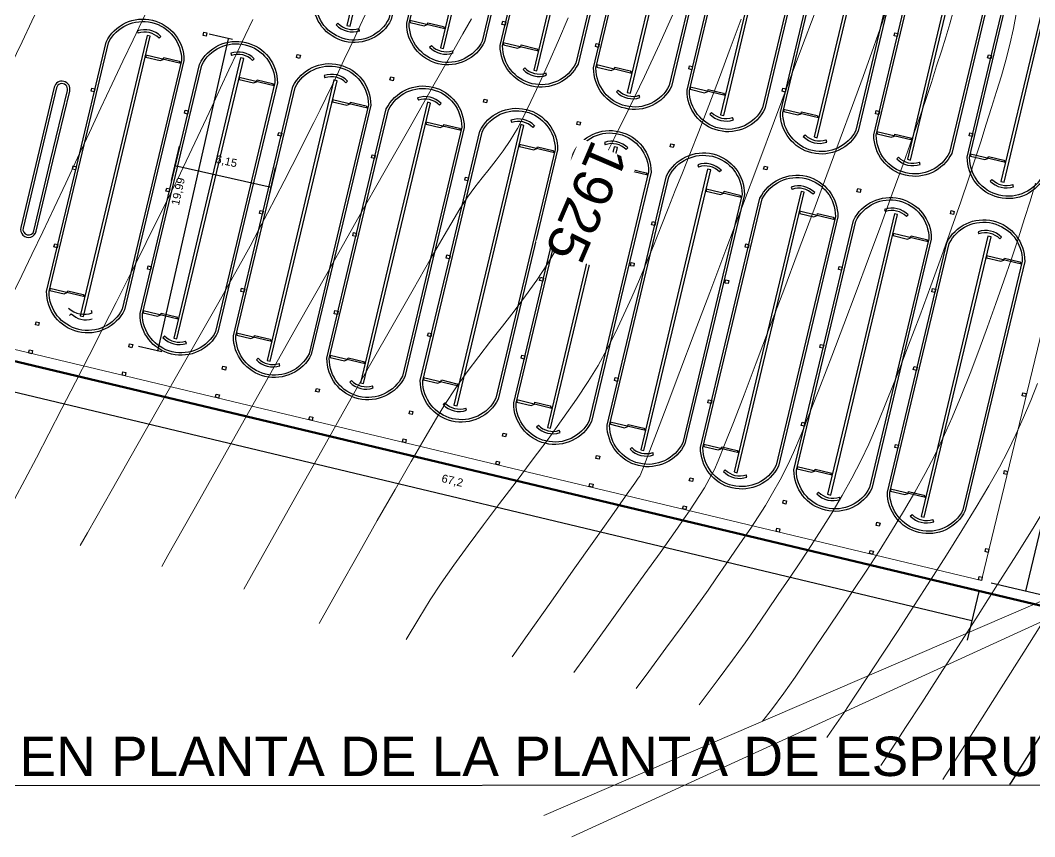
# Model space of a CAD drawing. Header units: metres. Extents: x 2572 to 5235, y 1556 to 2684.
# Drawn here: x 2888.5 to 2951.9, y 2254.4 to 2305.4 of the extents above; entities that cross this region are included whole.
import ezdxf

# ---------------------------------------------------------------- set-up
doc = ezdxf.new("R2010")
doc.units = ezdxf.units.M
doc.linetypes.add('ACAD_ISO02W100', pattern=[15, 12, -3])
doc.linetypes.add('HIDDEN2', pattern=[4.7625, 3.175, -1.5875])
doc.layers.add('C-TOPO-MAJR', color=9, linetype='Continuous')
doc.layers.add('SOMBREADO', color=7, linetype='Continuous')
for name, color, linetype, lineweight in [('Calles_Proy(0.015)', 151, 'ACAD_ISO02W100', 15), ('EICers.Inodoros', 190, 'Continuous', 0), ('ROTULO', 7, 'Continuous', 18), ('Structural - Grid_Pen_No__15', 214, 'Continuous', 25), ('TEXTO', 7, 'Continuous', 5), ('vanos', 145, 'Continuous', 9), ('VIGAS DE LOSA1', 190, 'Continuous', 9)]:
    doc.layers.add(name, color=color, linetype=linetype, lineweight=lineweight)
doc.styles.add('arial', font='arial.ttf')
doc.styles.get("Standard").update_dxf_attribs({"font": 'arial.ttf'})
doc.dimstyles.new('ISO-25', dxfattribs={"dimtxt": 0.5, "dimasz": 2.4995, "dimexe": 1.25, "dimexo": 0.625, "dimtad": 1, "dimtxsty": 'Standard', "dimblk": 'NONE', "dimblk2": 'NONE', "dimcen": 2.5, "dimadec": 0, "dimazin": 0, "dimtfac": 1, "dimtmove": 0, "dimatfit": 3, "dimfxl": 1, "dimarcsym": 0})

# ---------------------------------------------------------------- blocks, each defined once
blk = doc.blocks.new('*D186')
at = {"color": 0, "lineweight": -2, "transparency": 16777216}
for p, q in [((2887.757, 2309.41), (2882.234, 2286.26)), ((2888.122, 2309.323), (2886.541, 2309.701)), ((2882.599, 2286.173), (2881.019, 2286.55))]:
    blk.add_line(p, q, dxfattribs=at)
at = {"layer": 'Defpoints', "color": 0, "transparency": 16777216}
for p in [(2888.73, 2309.178), (2882.234, 2286.26), (2883.207, 2286.028)]:
    blk.add_point(p, dxfattribs=at)
at = {"color": 0, "transparency": 16777216, "insert": (2884.096, 2298.05), "char_height": 0.5, "attachment_point": 5, "rotation": 76.58187}
blk.add_mtext('23,8', dxfattribs=at)
blk = doc.blocks.new('_None')
blk = doc.blocks.new('*D187')
at = {"color": 0, "lineweight": -2, "transparency": 16777216}
for p, q in [((2883.062, 2285.42), (2882.319, 2282.306)), ((2882.609, 2283.522), (2947.975, 2267.928)), ((2948.427, 2269.826), (2947.685, 2266.712))]:
    blk.add_line(p, q, dxfattribs=at)
at = {"layer": 'Defpoints', "color": 0, "transparency": 16777216}
for p in [(2883.207, 2286.028), (2948.573, 2270.434), (2947.975, 2267.928)]:
    blk.add_point(p, dxfattribs=at)
at = {"color": 0, "transparency": 16777216, "insert": (2915.507, 2276.625), "char_height": 0.5, "attachment_point": 5, "rotation": 346.58171}
blk.add_mtext('67,2', dxfattribs=at)
blk = doc.blocks.new('*D188')
at = {"color": 0, "lineweight": -2, "transparency": 16777216}
for p, q in [((2964.728, 2335.46), (2968.104, 2334.654)), ((2951.34, 2269.773), (2966.888, 2334.944)), ((2949.18, 2270.289), (2952.556, 2269.483))]:
    blk.add_line(p, q, dxfattribs=at)
at = {"layer": 'Defpoints', "color": 0, "transparency": 16777216}
for p in [(2964.12, 2335.605), (2966.888, 2334.944), (2948.573, 2270.434)]:
    blk.add_point(p, dxfattribs=at)
at = {"color": 0, "transparency": 16777216, "insert": (2958.258, 2302.563), "char_height": 0.5, "attachment_point": 5, "rotation": 76.58171}
blk.add_mtext('67', dxfattribs=at)
blk = doc.blocks.new('*D193')
at = {"color": 0, "lineweight": -2, "transparency": 16777216}
for p, q in [((2901.775, 2304.198), (2900.314, 2304.529)), ((2897.118, 2284.755), (2901.533, 2304.252)), ((2897.36, 2284.7), (2895.899, 2285.031))]:
    blk.add_line(p, q, dxfattribs=at)
at = {"layer": 'Defpoints', "color": 0, "transparency": 16777216}
for p in [(2901.533, 2304.252), (2902.385, 2304.06, 1), (2897.97, 2284.562)]:
    blk.add_point(p, dxfattribs=at)
at = {"color": 0, "transparency": 16777216, "insert": (2898.423, 2294.708), "char_height": 0.5, "attachment_point": 5, "rotation": 77.24045}
blk.add_mtext('19,99', dxfattribs=at)
blk = doc.blocks.new('*D194')
at = {"color": 0, "lineweight": -2, "transparency": 16777216}
for p, q in [((2897.975, 2295.395), (2898.458, 2297.552)), ((2898.185, 2296.332), (2904.187, 2294.989)), ((2903.977, 2294.052), (2904.46, 2296.209))]:
    blk.add_line(p, q, dxfattribs=at)
at = {"layer": 'Defpoints', "color": 0, "transparency": 16777216}
for p in [(2904.187, 2294.989), (2897.839, 2294.785), (2903.841, 2293.442)]:
    blk.add_point(p, dxfattribs=at)
at = {"color": 0, "transparency": 16777216, "insert": (2901.388, 2296.564), "char_height": 0.5, "attachment_point": 5, "rotation": 347.39054}
blk.add_mtext('6,15', dxfattribs=at)

msp = doc.modelspace()

# ---------------------------------------------------------------- linework, layer by layer
for points in [[(2913.548, 2313.23), (2911.691, 2305.448, -0.8), (2906.828, 2306.609), (2908.684, 2314.39), (2910.541, 2322.172, -0.8), (2915.404, 2321.011), (2913.548, 2313.23)], [(2919.384, 2311.838), (2917.527, 2304.056, -0.8), (2912.664, 2305.216), (2914.52, 2312.998), (2916.377, 2320.779, -0.8), (2921.24, 2319.619), (2919.384, 2311.838)], [(2925.22, 2310.445), (2923.364, 2302.664, -0.8), (2918.5, 2303.824), (2920.357, 2311.605), (2922.213, 2319.387, -0.8), (2927.076, 2318.227), (2925.22, 2310.445)], [(2931.056, 2309.053), (2929.2, 2301.271, -0.8), (2924.336, 2302.431), (2926.193, 2310.213), (2928.049, 2317.995, -0.8), (2932.913, 2316.834), (2931.056, 2309.053)], [(2936.892, 2307.66), (2935.036, 2299.879, -0.8), (2930.172, 2301.039), (2932.029, 2308.821), (2933.885, 2316.602, -0.8), (2938.749, 2315.442), (2936.892, 2307.66)], [(2942.729, 2306.268), (2940.872, 2298.486, -0.8), (2936.009, 2299.647), (2937.865, 2307.428), (2939.722, 2315.21, -0.8), (2944.585, 2314.05), (2942.729, 2306.268)], [(2948.565, 2304.876), (2946.708, 2297.094, -0.8), (2941.845, 2298.254), (2943.701, 2306.036), (2945.558, 2313.818, -0.8), (2950.421, 2312.657), (2948.565, 2304.876)], [(2954.401, 2303.483), (2952.545, 2295.702, -0.8), (2947.681, 2296.862), (2949.538, 2304.644), (2951.394, 2312.425, -0.8), (2956.258, 2311.265), (2954.401, 2303.483)], [(2896.886, 2295.101), (2895.029, 2287.32, -0.8), (2890.166, 2288.48), (2892.022, 2296.262), (2893.879, 2304.043, -0.8), (2898.742, 2302.883), (2896.886, 2295.101)], [(2902.722, 2293.709), (2900.866, 2285.928, -0.8), (2896.002, 2287.088), (2897.859, 2294.869), (2899.715, 2302.651, -0.8), (2904.579, 2301.491), (2902.722, 2293.709)], [(2908.558, 2292.317), (2906.702, 2284.535, -0.8), (2901.838, 2285.695), (2903.695, 2293.477), (2905.551, 2301.259, -0.8), (2910.415, 2300.098), (2908.558, 2292.317)], [(2889.591, 2296.842), (2888.546, 2292.465, 1), (2889.519, 2292.233), (2890.563, 2296.61), (2891.608, 2300.987, 1), (2890.635, 2301.219), (2889.591, 2296.842)], [(2914.395, 2290.924), (2912.538, 2283.143, -0.8), (2907.675, 2284.303), (2909.531, 2292.085), (2911.388, 2299.866, -0.8), (2916.251, 2298.706), (2914.395, 2290.924)], [(2920.231, 2289.532), (2918.374, 2281.75, -0.8), (2913.511, 2282.911), (2915.367, 2290.692), (2917.224, 2298.474, -0.8), (2922.087, 2297.314), (2920.231, 2289.532)], [(2926.067, 2288.14), (2924.211, 2280.358, -0.8), (2919.347, 2281.518), (2921.203, 2289.3), (2923.06, 2297.082, -0.8), (2927.923, 2295.921), (2926.067, 2288.14)], [(2931.903, 2286.747), (2930.047, 2278.966, -0.8), (2925.183, 2280.126), (2927.04, 2287.908), (2928.896, 2295.689, -0.8), (2933.76, 2294.529), (2931.903, 2286.747)], [(2937.739, 2285.355), (2935.883, 2277.573, -0.8), (2931.019, 2278.734), (2932.876, 2286.515), (2934.732, 2294.297, -0.8), (2939.596, 2293.137), (2937.739, 2285.355)], [(2943.576, 2283.963), (2941.719, 2276.181, -0.8), (2936.856, 2277.341), (2938.712, 2285.123), (2940.569, 2292.905, -0.8), (2945.432, 2291.744), (2943.576, 2283.963)], [(2949.412, 2282.57), (2947.555, 2274.789, -0.8), (2942.692, 2275.949), (2944.548, 2283.731), (2946.405, 2291.512, -0.8), (2951.268, 2290.352), (2949.412, 2282.57)]]:
    msp.add_lwpolyline(points, format="xyb")
for points in [[(2913.402, 2313.265), (2911.549, 2305.5, -0.794435), (2906.977, 2306.59), (2908.83, 2314.355), (2910.683, 2322.12, -0.794435), (2915.254, 2321.03)], [(2919.238, 2311.872), (2917.385, 2304.107, -0.794435), (2912.814, 2305.198), (2914.666, 2312.963), (2916.519, 2320.728, -0.794435), (2921.09, 2319.637)], [(2925.074, 2310.48), (2923.222, 2302.715, -0.794435), (2918.65, 2303.805), (2920.502, 2311.571), (2922.355, 2319.336, -0.794435), (2926.927, 2318.245)], [(2930.91, 2309.088), (2929.058, 2301.322, -0.794435), (2924.486, 2302.413), (2926.339, 2310.178), (2928.191, 2317.943, -0.794435), (2932.763, 2316.853)], [(2936.747, 2307.695), (2934.894, 2299.93, -0.794435), (2930.322, 2301.021), (2932.175, 2308.786), (2934.027, 2316.551, -0.794435), (2938.599, 2315.46)], [(2942.583, 2306.303), (2940.73, 2298.538, -0.794435), (2936.159, 2299.628), (2938.011, 2307.394), (2939.864, 2315.159, -0.794435), (2944.435, 2314.068)], [(2948.419, 2304.911), (2946.566, 2297.145, -0.794435), (2941.995, 2298.236), (2943.847, 2306.001), (2945.7, 2313.766, -0.794435), (2950.271, 2312.676)], [(2954.255, 2303.518), (2952.403, 2295.753, -0.794435), (2947.831, 2296.844), (2949.683, 2304.609), (2951.536, 2312.374, -0.794435), (2956.108, 2311.283)], [(2896.74, 2295.136), (2894.887, 2287.371, -0.794435), (2890.316, 2288.462), (2892.168, 2296.227), (2894.021, 2303.992, -0.794435), (2898.593, 2302.901)], [(2902.576, 2293.744), (2900.724, 2285.979, -0.794435), (2896.152, 2287.069), (2898.005, 2294.835), (2899.857, 2302.6, -0.794435), (2904.429, 2301.509)], [(2908.412, 2292.352), (2906.56, 2284.586, -0.794435), (2901.988, 2285.677), (2903.841, 2293.442), (2905.693, 2301.207, -0.794435), (2910.265, 2300.117)], [(2889.737, 2296.807), (2888.692, 2292.43, 1), (2889.373, 2292.267), (2890.417, 2296.645), (2891.462, 2301.022, 1), (2890.781, 2301.184)], [(2914.249, 2290.959), (2912.396, 2283.194, -0.794435), (2907.824, 2284.285), (2909.677, 2292.05), (2911.529, 2299.815, -0.794435), (2916.101, 2298.724)], [(2920.085, 2289.567), (2918.232, 2281.802, -0.794435), (2913.661, 2282.892), (2915.513, 2290.658), (2917.366, 2298.423, -0.794435), (2921.937, 2297.332)], [(2925.921, 2288.175), (2924.069, 2280.409, -0.794435), (2919.497, 2281.5), (2921.349, 2289.265), (2923.202, 2297.03, -0.794435), (2927.774, 2295.94)], [(2931.757, 2286.782), (2929.905, 2279.017, -0.794435), (2925.333, 2280.108), (2927.186, 2287.873), (2929.038, 2295.638, -0.794435), (2933.61, 2294.547)], [(2937.593, 2285.39), (2935.741, 2277.625, -0.794435), (2931.169, 2278.715), (2933.022, 2286.48), (2934.874, 2294.246, -0.794435), (2939.446, 2293.155)], [(2943.43, 2283.997), (2941.577, 2276.232, -0.794435), (2937.005, 2277.323), (2938.858, 2285.088), (2940.711, 2292.853, -0.794435), (2945.282, 2291.763)], [(2949.266, 2282.605), (2947.413, 2274.84, -0.794435), (2942.842, 2275.931), (2944.694, 2283.696), (2946.547, 2291.461, -0.794435), (2951.118, 2290.37)]]:
    msp.add_lwpolyline(points, format="xyb", close=True)
for points in [[(2911.019, 2313.833), (2908.93, 2305.079), (2909.125, 2305.032), (2913.302, 2322.541), (2913.107, 2322.588), (2911.019, 2313.833)], [(2916.855, 2312.441), (2914.766, 2303.687), (2914.961, 2303.64), (2919.138, 2321.149), (2918.943, 2321.195), (2916.855, 2312.441)], [(2922.691, 2311.049), (2920.602, 2302.294), (2920.797, 2302.248), (2924.974, 2319.756), (2924.78, 2319.803), (2922.691, 2311.049)], [(2928.527, 2309.656), (2926.439, 2300.902), (2926.633, 2300.855), (2930.81, 2318.364), (2930.616, 2318.41), (2928.527, 2309.656)], [(2934.363, 2308.264), (2932.275, 2299.509), (2932.469, 2299.463), (2936.646, 2316.972), (2936.452, 2317.018), (2934.363, 2308.264)], [(2940.2, 2306.871), (2938.111, 2298.117), (2938.306, 2298.071), (2942.483, 2315.579), (2942.288, 2315.626), (2940.2, 2306.871)], [(2946.036, 2305.479), (2943.947, 2296.725), (2944.142, 2296.678), (2948.319, 2314.187), (2948.124, 2314.233), (2946.036, 2305.479)], [(2951.872, 2304.087), (2949.784, 2295.332), (2949.978, 2295.286), (2954.155, 2312.795), (2953.961, 2312.841), (2951.872, 2304.087)], [(2908.258, 2305.11), (2908.365, 2305.214)], [(2915.049, 2304.873), (2912.861, 2305.395), (2912.867, 2305.27), (2913.754, 2305.058), (2913.955, 2305.134), (2913.983, 2305.252), (2914.95, 2305.021), (2915.049, 2304.873)], [(2918.851, 2305.296), (2918.805, 2305.101), (2918.61, 2305.148), (2918.657, 2305.342), (2918.851, 2305.296)], [(2894.357, 2295.705), (2892.268, 2286.951), (2892.463, 2286.904), (2896.64, 2304.413), (2896.445, 2304.459), (2894.357, 2295.705)], [(2895.831, 2304.735), (2895.88, 2304.593)], [(2897.299, 2304.392), (2897.193, 2304.287)], [(2900.182, 2304.609), (2900.136, 2304.415), (2899.941, 2304.461), (2899.988, 2304.656), (2900.182, 2304.609)], [(2909.722, 2304.753), (2909.674, 2304.895)], [(2943.353, 2304.577), (2943.307, 2304.382), (2943.112, 2304.429), (2943.159, 2304.623), (2943.353, 2304.577)], [(2914.094, 2303.718), (2914.202, 2303.822)], [(2920.886, 2303.481), (2918.697, 2304.003), (2918.703, 2303.877), (2919.59, 2303.666), (2919.791, 2303.742), (2919.819, 2303.86), (2920.786, 2303.629), (2920.886, 2303.481)], [(2924.687, 2303.903), (2924.641, 2303.709), (2924.446, 2303.755), (2924.493, 2303.95), (2924.687, 2303.903)], [(2898.545, 2302.7), (2896.356, 2303.222), (2896.362, 2303.097), (2897.249, 2302.885), (2897.45, 2302.961), (2897.478, 2303.079), (2898.445, 2302.848), (2898.545, 2302.7)], [(2900.193, 2294.312), (2898.105, 2285.558), (2898.299, 2285.512), (2902.476, 2303.02), (2902.282, 2303.067), (2900.193, 2294.312)], [(2901.668, 2303.343), (2901.717, 2303.201)], [(2906.018, 2303.217), (2905.972, 2303.022), (2905.778, 2303.069), (2905.824, 2303.263), (2906.018, 2303.217)], [(2915.558, 2303.361), (2915.511, 2303.503)], [(2949.193, 2303.197), (2949.146, 2303.003), (2948.952, 2303.049), (2948.998, 2303.244), (2949.193, 2303.197)], [(2903.136, 2303), (2903.029, 2302.895)], [(2919.93, 2302.325), (2920.038, 2302.43)], [(2926.722, 2302.089), (2924.533, 2302.611), (2924.539, 2302.485), (2925.427, 2302.273), (2925.628, 2302.35), (2925.656, 2302.467), (2926.623, 2302.236), (2926.722, 2302.089)], [(2930.524, 2302.511), (2930.477, 2302.316), (2930.283, 2302.363), (2930.329, 2302.557), (2930.524, 2302.511)], [(2904.381, 2301.308), (2902.192, 2301.83), (2902.198, 2301.704), (2903.086, 2301.493), (2903.286, 2301.569), (2903.315, 2301.687), (2904.282, 2301.456), (2904.381, 2301.308)], [(2907.504, 2301.95), (2907.553, 2301.809)], [(2911.855, 2301.825), (2911.808, 2301.63), (2911.614, 2301.676), (2911.66, 2301.871), (2911.855, 2301.825)], [(2921.395, 2301.968), (2921.347, 2302.111)], [(2893.183, 2301.125), (2893.136, 2300.931), (2892.942, 2300.977), (2892.988, 2301.172), (2893.183, 2301.125)], [(2906.029, 2292.92), (2903.941, 2284.166), (2904.135, 2284.119), (2908.312, 2301.628), (2908.118, 2301.674), (2906.029, 2292.92)], [(2908.972, 2301.608), (2908.865, 2301.502)], [(2932.558, 2300.696), (2930.369, 2301.218), (2930.375, 2301.093), (2931.263, 2300.881), (2931.464, 2300.957), (2931.492, 2301.075), (2932.459, 2300.844), (2932.558, 2300.696)], [(2936.36, 2301.119), (2936.313, 2300.924), (2936.119, 2300.971), (2936.165, 2301.165), (2936.36, 2301.119)], [(2913.34, 2300.558), (2913.389, 2300.416)], [(2925.766, 2300.933), (2925.874, 2301.037)], [(2927.231, 2300.576), (2927.183, 2300.718)], [(2910.217, 2299.916), (2908.028, 2300.438), (2908.034, 2300.312), (2908.922, 2300.1), (2909.123, 2300.177), (2909.151, 2300.294), (2910.118, 2300.063), (2910.217, 2299.916)], [(2911.866, 2291.528), (2909.777, 2282.773), (2909.972, 2282.727), (2914.149, 2300.236), (2913.954, 2300.282), (2911.866, 2291.528)], [(2914.808, 2300.215), (2914.701, 2300.11)], [(2917.691, 2300.432), (2917.644, 2300.238), (2917.45, 2300.284), (2917.496, 2300.479), (2917.691, 2300.432)], [(2899.022, 2299.746), (2898.976, 2299.551), (2898.781, 2299.598), (2898.828, 2299.792), (2899.022, 2299.746)], [(2931.602, 2299.541), (2931.71, 2299.645)], [(2933.067, 2299.184), (2933.019, 2299.326)], [(2938.394, 2299.304), (2936.206, 2299.826), (2936.212, 2299.7), (2937.099, 2299.489), (2937.3, 2299.565), (2937.328, 2299.683), (2938.295, 2299.452), (2938.394, 2299.304)], [(2942.193, 2299.713), (2942.147, 2299.519), (2941.952, 2299.565), (2941.998, 2299.76), (2942.193, 2299.713)], [(2916.053, 2298.523), (2913.865, 2299.045), (2913.871, 2298.92), (2914.758, 2298.708), (2914.959, 2298.784), (2914.987, 2298.902), (2915.954, 2298.671), (2916.053, 2298.523)], [(2917.702, 2290.135), (2915.613, 2281.381), (2915.808, 2281.335), (2919.985, 2298.843), (2919.79, 2298.89), (2917.702, 2290.135)], [(2919.176, 2299.166), (2919.225, 2299.024)], [(2920.644, 2298.823), (2920.537, 2298.717)], [(2923.527, 2299.04), (2923.481, 2298.845), (2923.286, 2298.892), (2923.333, 2299.086), (2923.527, 2299.04)], [(2904.858, 2298.353), (2904.812, 2298.159), (2904.617, 2298.205), (2904.664, 2298.4), (2904.858, 2298.353)], [(2937.439, 2298.148), (2937.546, 2298.253)], [(2944.23, 2297.911), (2942.042, 2298.434), (2942.048, 2298.308), (2942.935, 2298.096), (2943.136, 2298.173), (2943.164, 2298.29), (2944.131, 2298.059), (2944.23, 2297.911)], [(2948.032, 2298.334), (2947.986, 2298.139), (2947.791, 2298.186), (2947.838, 2298.38), (2948.032, 2298.334)], [(2921.889, 2297.131), (2919.701, 2297.653), (2919.707, 2297.527), (2920.594, 2297.316), (2920.795, 2297.392), (2920.823, 2297.509), (2921.79, 2297.279), (2921.889, 2297.131)], [(2923.538, 2288.743), (2921.449, 2279.989), (2921.644, 2279.942), (2925.821, 2297.451), (2925.626, 2297.497), (2923.538, 2288.743)], [(2925.012, 2297.773), (2925.061, 2297.631)], [(2926.48, 2297.431), (2926.374, 2297.325)], [(2929.363, 2297.647), (2929.317, 2297.453), (2929.122, 2297.499), (2929.169, 2297.694), (2929.363, 2297.647)], [(2938.903, 2297.791), (2938.856, 2297.934)], [(2910.695, 2296.961), (2910.648, 2296.766), (2910.454, 2296.813), (2910.5, 2297.007), (2910.695, 2296.961)], [(2943.275, 2296.756), (2943.383, 2296.86)], [(2950.067, 2296.519), (2947.878, 2297.041), (2947.884, 2296.916), (2948.771, 2296.704), (2948.972, 2296.78), (2949, 2296.898), (2949.967, 2296.667), (2950.067, 2296.519)], [(2892.023, 2296.262), (2891.976, 2296.067), (2891.782, 2296.114), (2891.828, 2296.308), (2892.023, 2296.262)], [(2927.726, 2295.738), (2925.537, 2296.261), (2925.543, 2296.135), (2926.43, 2295.923), (2926.631, 2296), (2926.659, 2296.117), (2927.626, 2295.886), (2927.726, 2295.738)], [(2929.374, 2287.351), (2927.286, 2278.596), (2927.48, 2278.55), (2931.657, 2296.059), (2931.463, 2296.105), (2929.374, 2287.351)], [(2930.849, 2296.381), (2930.898, 2296.239)], [(2935.2, 2296.255), (2935.153, 2296.061), (2934.959, 2296.107), (2935.005, 2296.302), (2935.2, 2296.255)], [(2944.739, 2296.399), (2944.692, 2296.541)], [(2916.531, 2295.569), (2916.484, 2295.374), (2916.29, 2295.421), (2916.336, 2295.615), (2916.531, 2295.569)], [(2932.317, 2296.038), (2932.21, 2295.933)], [(2949.111, 2295.364), (2949.219, 2295.468)], [(2897.862, 2294.882), (2897.815, 2294.688), (2897.621, 2294.734), (2897.667, 2294.929), (2897.862, 2294.882)], [(2933.562, 2294.346), (2931.373, 2294.868), (2931.379, 2294.743), (2932.267, 2294.531), (2932.468, 2294.607), (2932.496, 2294.725), (2933.463, 2294.494), (2933.562, 2294.346)], [(2936.685, 2294.989), (2936.734, 2294.847)], [(2941.033, 2294.85), (2940.986, 2294.655), (2940.792, 2294.702), (2940.838, 2294.896), (2941.033, 2294.85)], [(2950.576, 2295.007), (2950.528, 2295.149)], [(2922.367, 2294.176), (2922.321, 2293.982), (2922.126, 2294.028), (2922.172, 2294.223), (2922.367, 2294.176)], [(2935.21, 2285.958), (2933.122, 2277.204), (2933.316, 2277.158), (2937.493, 2294.666), (2937.299, 2294.713), (2935.21, 2285.958)], [(2938.153, 2294.646), (2938.046, 2294.54)], [(2942.521, 2293.596), (2942.57, 2293.454)], [(2903.698, 2293.49), (2903.652, 2293.295), (2903.457, 2293.342), (2903.503, 2293.536), (2903.698, 2293.49)], [(2939.398, 2292.954), (2937.209, 2293.476), (2937.215, 2293.35), (2938.103, 2293.139), (2938.304, 2293.215), (2938.332, 2293.332), (2939.299, 2293.102), (2939.398, 2292.954)], [(2941.047, 2284.566), (2938.958, 2275.812), (2939.153, 2275.765), (2943.33, 2293.274), (2943.135, 2293.32), (2941.047, 2284.566)], [(2943.989, 2293.253), (2943.882, 2293.148)], [(2946.872, 2293.47), (2946.826, 2293.276), (2946.631, 2293.322), (2946.677, 2293.517), (2946.872, 2293.47)], [(2928.203, 2292.784), (2928.157, 2292.589), (2927.962, 2292.636), (2928.009, 2292.83), (2928.203, 2292.784)], [(2909.534, 2292.097), (2909.488, 2291.903), (2909.293, 2291.949), (2909.34, 2292.144), (2909.534, 2292.097)], [(2945.234, 2291.561), (2943.046, 2292.084), (2943.052, 2291.958), (2943.939, 2291.746), (2944.14, 2291.822), (2944.168, 2291.94), (2945.135, 2291.709), (2945.234, 2291.561)], [(2946.883, 2283.174), (2944.794, 2274.419), (2944.989, 2274.373), (2949.166, 2291.882), (2948.971, 2291.928), (2946.883, 2283.174)], [(2948.357, 2292.204), (2948.406, 2292.062)], [(2949.825, 2291.861), (2949.718, 2291.756)], [(2890.862, 2291.398), (2890.816, 2291.204), (2890.621, 2291.25), (2890.668, 2291.445), (2890.862, 2291.398)], [(2934.039, 2291.392), (2933.993, 2291.197), (2933.798, 2291.243), (2933.845, 2291.438), (2934.039, 2291.392)], [(2915.37, 2290.705), (2915.324, 2290.511), (2915.129, 2290.557), (2915.176, 2290.752), (2915.37, 2290.705)], [(2951.07, 2290.169), (2948.882, 2290.691), (2948.888, 2290.566), (2949.775, 2290.354), (2949.976, 2290.43), (2950.004, 2290.548), (2950.971, 2290.317), (2951.07, 2290.169)], [(2896.701, 2290.019), (2896.655, 2289.824), (2896.46, 2289.871), (2896.507, 2290.065), (2896.701, 2290.019)], [(2926.881, 2290.241), (2926.845, 2290.045), (2926.648, 2290.081), (2926.684, 2290.277), (2926.881, 2290.241)], [(2939.873, 2289.986), (2939.826, 2289.792), (2939.632, 2289.838), (2939.678, 2290.033), (2939.873, 2289.986)], [(2921.207, 2289.313), (2921.16, 2289.118), (2920.966, 2289.165), (2921.012, 2289.359), (2921.207, 2289.313)], [(2932.783, 2289.16), (2932.747, 2288.964), (2932.55, 2289), (2932.586, 2289.196), (2932.783, 2289.16)], [(2892.551, 2288.137), (2890.363, 2288.659), (2890.369, 2288.534), (2891.256, 2288.322), (2891.457, 2288.398), (2891.485, 2288.516), (2892.452, 2288.285), (2892.551, 2288.137)], [(2902.538, 2288.626), (2902.491, 2288.432), (2902.297, 2288.478), (2902.343, 2288.673), (2902.538, 2288.626)], [(2945.712, 2288.607), (2945.665, 2288.412), (2945.471, 2288.459), (2945.517, 2288.653), (2945.712, 2288.607)], [(2893.015, 2287.146), (2892.96, 2287.286)], [(2898.388, 2286.745), (2896.199, 2287.267), (2896.205, 2287.141), (2897.092, 2286.93), (2897.293, 2287.006), (2897.321, 2287.124), (2898.289, 2286.893), (2898.388, 2286.745)], [(2908.374, 2287.234), (2908.327, 2287.039), (2908.133, 2287.086), (2908.179, 2287.28), (2908.374, 2287.234)], [(2889.702, 2286.535), (2889.655, 2286.34), (2889.461, 2286.387), (2889.507, 2286.581), (2889.702, 2286.535)], [(2891.596, 2286.982), (2891.704, 2287.086)], [(2897.432, 2285.589), (2897.54, 2285.694)], [(2898.897, 2285.232), (2898.849, 2285.375)], [(2904.224, 2285.352), (2902.035, 2285.875), (2902.041, 2285.749), (2902.929, 2285.537), (2903.13, 2285.614), (2903.158, 2285.731), (2904.125, 2285.5), (2904.224, 2285.352)], [(2914.21, 2285.842), (2914.164, 2285.647), (2913.969, 2285.694), (2914.016, 2285.888), (2914.21, 2285.842)], [(2889.284, 2284.784), (2889.238, 2284.589), (2889.043, 2284.636), (2889.09, 2284.83), (2889.284, 2284.784)], [(2895.541, 2285.155), (2895.495, 2284.961), (2895.3, 2285.007), (2895.347, 2285.202), (2895.541, 2285.155)], [(2938.712, 2285.123), (2938.666, 2284.928), (2938.471, 2284.975), (2938.518, 2285.169), (2938.712, 2285.123)], [(2903.268, 2284.197), (2903.376, 2284.301)], [(2910.06, 2283.96), (2907.872, 2284.482), (2907.877, 2284.357), (2908.765, 2284.145), (2908.966, 2284.221), (2908.994, 2284.339), (2909.961, 2284.108), (2910.06, 2283.96)], [(2920.046, 2284.449), (2920, 2284.255), (2919.805, 2284.301), (2919.852, 2284.496), (2920.046, 2284.449)], [(2895.123, 2283.404), (2895.077, 2283.21), (2894.882, 2283.256), (2894.929, 2283.451), (2895.123, 2283.404)], [(2901.377, 2283.763), (2901.331, 2283.568), (2901.136, 2283.615), (2901.183, 2283.809), (2901.377, 2283.763)], [(2904.733, 2283.84), (2904.685, 2283.982)], [(2944.551, 2283.743), (2944.505, 2283.549), (2944.311, 2283.595), (2944.357, 2283.79), (2944.551, 2283.743)], [(2909.105, 2282.805), (2909.212, 2282.909)], [(2915.896, 2282.568), (2913.708, 2283.09), (2913.714, 2282.964), (2914.601, 2282.753), (2914.802, 2282.829), (2914.83, 2282.946), (2915.797, 2282.716), (2915.896, 2282.568)], [(2925.882, 2283.057), (2925.836, 2282.862), (2925.642, 2282.909), (2925.688, 2283.103), (2925.882, 2283.057)], [(2907.214, 2282.371), (2907.167, 2282.176), (2906.973, 2282.222), (2907.019, 2282.417), (2907.214, 2282.371)], [(2910.569, 2282.448), (2910.521, 2282.59)], [(2951.357, 2282.106), (2951.311, 2281.912), (2951.116, 2281.958), (2951.163, 2282.153), (2951.357, 2282.106)], [(2900.96, 2282.012), (2900.913, 2281.817), (2900.719, 2281.864), (2900.765, 2282.058), (2900.96, 2282.012)], [(2914.941, 2281.412), (2915.048, 2281.517)], [(2921.733, 2281.175), (2919.544, 2281.698), (2919.55, 2281.572), (2920.437, 2281.36), (2920.638, 2281.437), (2920.666, 2281.554), (2921.633, 2281.323), (2921.733, 2281.175)], [(2931.719, 2281.665), (2931.672, 2281.47), (2931.478, 2281.516), (2931.524, 2281.711), (2931.719, 2281.665)], [(2913.05, 2280.978), (2913.003, 2280.784), (2912.809, 2280.83), (2912.855, 2281.025), (2913.05, 2280.978)], [(2916.405, 2281.055), (2916.358, 2281.197)], [(2906.796, 2280.62), (2906.749, 2280.425), (2906.555, 2280.472), (2906.601, 2280.666), (2906.796, 2280.62)], [(2927.569, 2279.783), (2925.38, 2280.305), (2925.386, 2280.18), (2926.274, 2279.968), (2926.474, 2280.044), (2926.503, 2280.162), (2927.47, 2279.931), (2927.569, 2279.783)], [(2937.552, 2280.259), (2937.505, 2280.065), (2937.311, 2280.111), (2937.357, 2280.306), (2937.552, 2280.259)], [(2918.886, 2279.586), (2918.84, 2279.391), (2918.645, 2279.438), (2918.691, 2279.632), (2918.886, 2279.586)], [(2920.777, 2280.02), (2920.885, 2280.124)], [(2922.242, 2279.663), (2922.194, 2279.805)], [(2912.632, 2279.227), (2912.586, 2279.033), (2912.391, 2279.079), (2912.437, 2279.274), (2912.632, 2279.227)], [(2926.613, 2278.627), (2926.721, 2278.732)], [(2928.078, 2278.271), (2928.03, 2278.413)], [(2933.405, 2278.391), (2931.216, 2278.913), (2931.222, 2278.787), (2932.11, 2278.576), (2932.311, 2278.652), (2932.339, 2278.769), (2933.306, 2278.539), (2933.405, 2278.391)], [(2943.391, 2278.88), (2943.345, 2278.685), (2943.15, 2278.732), (2943.197, 2278.926), (2943.391, 2278.88)], [(2918.468, 2277.835), (2918.422, 2277.64), (2918.227, 2277.687), (2918.274, 2277.881), (2918.468, 2277.835)], [(2924.722, 2278.193), (2924.676, 2277.999), (2924.481, 2278.045), (2924.528, 2278.24), (2924.722, 2278.193)], [(2932.449, 2277.235), (2932.557, 2277.339)], [(2939.241, 2276.998), (2937.053, 2277.521), (2937.059, 2277.395), (2937.946, 2277.183), (2938.147, 2277.259), (2938.175, 2277.377), (2939.142, 2277.146), (2939.241, 2276.998)], [(2950.197, 2277.243), (2950.151, 2277.048), (2949.956, 2277.095), (2950.002, 2277.289), (2950.197, 2277.243)], [(2924.304, 2276.443), (2924.258, 2276.248), (2924.063, 2276.294), (2924.11, 2276.489), (2924.304, 2276.443)], [(2930.558, 2276.801), (2930.512, 2276.607), (2930.317, 2276.653), (2930.364, 2276.848), (2930.558, 2276.801)], [(2933.914, 2276.878), (2933.866, 2277.02)], [(2938.286, 2275.843), (2938.393, 2275.947)], [(2945.077, 2275.606), (2942.889, 2276.128), (2942.895, 2276.003), (2943.782, 2275.791), (2943.983, 2275.867), (2944.011, 2275.985), (2944.978, 2275.754), (2945.077, 2275.606)], [(2936.392, 2275.396), (2936.345, 2275.201), (2936.151, 2275.248), (2936.197, 2275.442), (2936.392, 2275.396)], [(2939.75, 2275.486), (2939.703, 2275.628)], [(2930.141, 2275.05), (2930.094, 2274.856), (2929.9, 2274.902), (2929.946, 2275.097), (2930.141, 2275.05)], [(2944.122, 2274.45), (2944.23, 2274.555)], [(2942.231, 2274.016), (2942.184, 2273.822), (2941.99, 2273.868), (2942.036, 2274.063), (2942.231, 2274.016)], [(2945.586, 2274.094), (2945.539, 2274.236)], [(2935.974, 2273.645), (2935.927, 2273.451), (2935.733, 2273.497), (2935.779, 2273.691), (2935.974, 2273.645)], [(2941.813, 2272.266), (2941.767, 2272.071), (2941.572, 2272.117), (2941.619, 2272.312), (2941.813, 2272.266)], [(2949.037, 2272.379), (2948.99, 2272.185), (2948.796, 2272.231), (2948.842, 2272.426), (2949.037, 2272.379)], [(2948.619, 2270.628), (2948.573, 2270.434), (2948.378, 2270.48), (2948.424, 2270.675), (2948.619, 2270.628)]]:
    msp.add_lwpolyline(points)
for centre, radius, start, end in [((2909.273, 2306.093), 1.413, 224.07205, 288.53608), ((2909.273, 2306.093), 1.263, 224.07205, 288.53608), ((2896.294, 2303.399), 1.413, 44.62734, 109.09137), ((2896.294, 2303.399), 1.263, 44.62734, 109.09137), ((2915.109, 2304.701), 1.413, 224.07205, 288.53608), ((2915.109, 2304.701), 1.263, 224.07205, 288.53608), ((2902.13, 2302.007), 1.413, 44.62734, 109.09137), ((2902.13, 2302.007), 1.263, 44.62734, 109.09137), ((2920.945, 2303.308), 1.263, 224.07205, 288.53608), ((2907.966, 2300.615), 1.413, 44.62734, 109.09137), ((2907.966, 2300.615), 1.263, 44.62734, 109.09137), ((2920.945, 2303.308), 1.413, 224.07205, 288.53608), ((2913.802, 2299.222), 1.413, 44.62734, 109.09137), ((2926.782, 2301.916), 1.413, 224.07205, 288.53608), ((2926.782, 2301.916), 1.263, 224.07205, 288.53608), ((2913.802, 2299.222), 1.263, 44.62734, 109.09137), ((2932.618, 2300.524), 1.413, 224.07205, 288.53608), ((2932.618, 2300.524), 1.263, 224.07205, 288.53608), ((2919.638, 2297.83), 1.413, 44.62734, 109.09137), ((2919.638, 2297.83), 1.263, 44.62734, 109.09137), ((2938.454, 2299.131), 1.413, 224.07205, 288.53608), ((2938.454, 2299.131), 1.263, 224.07205, 288.53608), ((2925.475, 2296.438), 1.413, 44.62734, 109.09137), ((2925.475, 2296.438), 1.263, 44.62734, 109.09137), ((2944.29, 2297.739), 1.413, 224.07205, 288.53608), ((2944.29, 2297.739), 1.263, 224.07205, 288.53608), ((2931.311, 2295.045), 1.413, 44.62734, 109.09137), ((2931.311, 2295.045), 1.263, 44.62734, 109.09137), ((2950.126, 2296.347), 1.263, 224.07205, 288.53608), ((2937.147, 2293.653), 1.413, 44.62734, 109.09137), ((2937.147, 2293.653), 1.263, 44.62734, 109.09137), ((2950.126, 2296.347), 1.413, 224.07205, 288.53608), ((2942.983, 2292.261), 1.413, 44.62734, 109.09137), ((2942.983, 2292.261), 1.263, 44.62734, 109.09137), ((2948.819, 2290.868), 1.413, 44.62734, 109.09137), ((2948.819, 2290.868), 1.263, 44.62734, 109.09137), ((2892.495, 2288.46), 1.413, 227.11064, 291.57467), ((2892.611, 2287.965), 1.263, 224.07205, 288.53608), ((2898.447, 2286.572), 1.413, 224.07205, 288.53608), ((2898.447, 2286.572), 1.263, 224.07205, 288.53608), ((2904.284, 2285.18), 1.413, 224.07205, 288.53608), ((2904.284, 2285.18), 1.263, 224.07205, 288.53608), ((2910.12, 2283.788), 1.413, 224.07205, 288.53608), ((2910.12, 2283.788), 1.263, 224.07205, 288.53608), ((2915.956, 2282.395), 1.263, 224.07205, 288.53608), ((2915.956, 2282.395), 1.413, 224.07205, 288.53608), ((2921.792, 2281.003), 1.413, 224.07205, 288.53608), ((2921.792, 2281.003), 1.263, 224.07205, 288.53608), ((2927.628, 2279.61), 1.413, 224.07205, 288.53608), ((2927.628, 2279.61), 1.263, 224.07205, 288.53608), ((2933.465, 2278.218), 1.413, 224.07205, 288.53608), ((2933.465, 2278.218), 1.263, 224.07205, 288.53608), ((2939.301, 2276.826), 1.413, 224.07205, 288.53608), ((2939.301, 2276.826), 1.263, 224.07205, 288.53608), ((2945.137, 2275.433), 1.263, 224.07205, 288.53608), ((2945.137, 2275.433), 1.413, 224.07205, 288.53608)]:
    msp.add_arc(centre, radius, start, end)
at = {"layer": 'C-TOPO-MAJR', "color": 9, "linetype": 'Continuous', "lineweight": -3, "elevation": 15, "flags": 128}
msp.add_lwpolyline([(2963.55, 2278.693), (2963.477, 2278.577), (2963.295, 2278.288), (2962.94, 2277.724), (2962.327, 2276.749), (2961.362, 2275.216), (2960.215, 2273.394), (2958.926, 2271.345), (2957.535, 2269.134), (2956.08, 2266.822), (2954.602, 2264.475), (2953.141, 2262.154), (2951.737, 2259.923), (2950.428, 2257.845), (2950.327, 2257.684)], dxfattribs=at)
at = {"layer": 'EICers.Inodoros', "color": 1, "linetype": 'Continuous', "lineweight": 0, "flags": 128}
msp.add_lwpolyline([(2888.04, 2288.287), (2888.618, 2289.473), (2889.25, 2290.786), (2889.925, 2292.202), (2890.631, 2293.696), (2891.359, 2295.241), (2892.097, 2296.813), (2892.834, 2298.386), (2893.56, 2299.934), (2894.264, 2301.432), (2894.935, 2302.856), (2895.562, 2304.179), (2896.134, 2305.375), (2896.641, 2306.421)], dxfattribs=at)
for points, elevation in [([(2907.199, 2267.742), (2908.429, 2269.936), (2909.647, 2272.099), (2910.824, 2274.176), (2911.93, 2276.115), (2912.935, 2277.863), (2913.81, 2279.366), (2914.524, 2280.57), (2915.048, 2281.423), (2915.732, 2282.456), (2916.441, 2283.45), (2917.166, 2284.416), (2917.901, 2285.365), (2918.637, 2286.305), (2919.369, 2287.249), (2920.087, 2288.205), (2920.786, 2289.185), (2921.457, 2290.198), (2922.093, 2291.255), (2922.578, 2292.128), (2923.197, 2293.279), (2923.928, 2294.671), (2924.747, 2296.265), (2925.632, 2298.024), (2926.559, 2299.909), (2927.508, 2301.884), (2928.453, 2303.909), (2929.374, 2305.947)], 5), ([(2930.926, 2262.669), (2931.177, 2262.999), (2932.129, 2264.257), (2933.019, 2265.448), (2933.812, 2266.539), (2934.474, 2267.494), (2935.176, 2268.537), (2935.877, 2269.565), (2936.574, 2270.584), (2937.262, 2271.6), (2937.939, 2272.618), (2938.603, 2273.644), (2939.248, 2274.683), (2939.873, 2275.74), (2940.474, 2276.821), (2941.048, 2277.931), (2941.522, 2278.944), (2942.072, 2280.216), (2942.681, 2281.701), (2943.335, 2283.351), (2944.016, 2285.119), (2944.708, 2286.958), (2945.396, 2288.819), (2946.063, 2290.657), (2946.694, 2292.422), (2947.271, 2294.069), (2947.779, 2295.549), (2948.202, 2296.816), (2948.524, 2297.821), (2948.865, 2298.91), (2949.195, 2299.95), (2949.511, 2300.956), (2949.81, 2301.939), (2950.087, 2302.913), (2950.34, 2303.891), (2950.565, 2304.886), (2950.759, 2305.909)], 10)]:
    msp.add_lwpolyline(points, dxfattribs=dict(at, elevation=elevation))
at = {"layer": 'SOMBREADO', "color": 0, "linetype": 'Continuous', "lineweight": 50, "elevation": 0.963, "flags": 128}
msp.add_lwpolyline([(2855.603, 2325.998), (2841.861, 2306.394), (2833.957, 2297.019), (2833.957, 2297.019), (2958.008, 2267.502), (2958.008, 2267.502), (2958.008, 2267.502), (2964.27, 2279.19), (2970.935, 2299.064), (2970.485, 2336.622), (2974.483, 2363.009), (2974.483, 2363.009), (2974.483, 2363.009), (2883.659, 2373.843), (2882.812, 2365.529), (2869.334, 2345.666)], close=True, dxfattribs=at)
at = {"layer": 'Structural - Grid_Pen_No__15', "linetype": 'HIDDEN2', "lineweight": 9, "elevation": 0.963, "flags": 128}
msp.add_lwpolyline([(2855.603, 2325.998), (2841.861, 2306.394), (2833.957, 2297.019), (2833.957, 2297.019), (2958.008, 2267.502), (2958.008, 2267.502), (2958.008, 2267.502), (2964.27, 2279.19), (2970.935, 2299.064), (2970.485, 2336.622), (2974.483, 2363.009), (2974.483, 2363.009), (2974.483, 2363.009), (2883.659, 2373.843), (2882.812, 2365.529), (2869.334, 2345.666)], close=True, dxfattribs=at)
at = {"layer": 'TEXTO', "lineweight": 30, "flags": 128}
msp.add_lwpolyline([(2874.912, 2257.633), (2959.843, 2257.68)], dxfattribs=at)
at = {"layer": 'vanos', "linetype": 'Continuous', "lineweight": 0, "flags": 128}
for points, elevation in [([(2887.931, 2302.594), (2888.629, 2304.063), (2889.247, 2305.353), (2889.77, 2306.433)], -1), ([(2892.258, 2272.605), (2892.712, 2273.404), (2894.279, 2276.156), (2895.806, 2278.833), (2897.262, 2281.385), (2898.619, 2283.763), (2899.848, 2285.917), (2900.919, 2287.798), (2901.802, 2289.357), (2902.468, 2290.543), (2902.889, 2291.308), (2903.432, 2292.332), (2903.969, 2293.354), (2904.494, 2294.366), (2905.006, 2295.361), (2905.5, 2296.331), (2905.975, 2297.269), (2906.426, 2298.166), (2906.85, 2299.016), (2907.244, 2299.81), (2907.604, 2300.541), (2908.018, 2301.389), (2908.402, 2302.193), (2908.763, 2302.958), (2909.105, 2303.691), (2909.433, 2304.396), (2909.752, 2305.078), (2910.067, 2305.744)], 2), ([(2919.251, 2265.669), (2920.193, 2267.002), (2921.66, 2269.076), (2923.069, 2271.067), (2924.358, 2272.89), (2925.468, 2274.46), (2926.34, 2275.693), (2926.913, 2276.504), (2927.127, 2276.807), (2927.217, 2276.94), (2927.298, 2277.078), (2927.421, 2277.397), (2927.752, 2278.268), (2928.266, 2279.62), (2928.933, 2281.38), (2929.728, 2283.477), (2930.623, 2285.841), (2931.59, 2288.399), (2932.603, 2291.079), (2933.634, 2293.811), (2934.656, 2296.523), (2935.642, 2299.143), (2936.564, 2301.6), (2937.396, 2303.822), (2938.11, 2305.739)], 7), ([(2923.111, 2264.677), (2923.828, 2265.677), (2925.159, 2267.528), (2926.417, 2269.277), (2927.546, 2270.848), (2928.488, 2272.161), (2929.183, 2273.139), (2929.576, 2273.703), (2929.966, 2274.277), (2930.319, 2274.787), (2930.645, 2275.262), (2930.955, 2275.728), (2931.258, 2276.215), (2931.563, 2276.75), (2931.881, 2277.363), (2932.116, 2277.903), (2932.52, 2278.903), (2933.068, 2280.299), (2933.735, 2282.027), (2934.499, 2284.021), (2935.334, 2286.219), (2936.217, 2288.556), (2937.125, 2290.967), (2938.032, 2293.389), (2938.914, 2295.756), (2939.749, 2298.005), (2940.511, 2300.072), (2941.177, 2301.893), (2941.722, 2303.402), (2942.123, 2304.536), (2942.356, 2305.231), (2942.626, 2306.088)], 8), ([(2927.001, 2263.678), (2927.78, 2264.738), (2928.858, 2266.203), (2929.863, 2267.572), (2930.752, 2268.794), (2931.487, 2269.82), (2932.025, 2270.599), (2932.616, 2271.471), (2933.161, 2272.262), (2933.67, 2272.997), (2934.152, 2273.7), (2934.616, 2274.398), (2935.07, 2275.116), (2935.523, 2275.88), (2935.985, 2276.715), (2936.465, 2277.647), (2936.823, 2278.428), (2937.297, 2279.549), (2937.868, 2280.96), (2938.516, 2282.607), (2939.224, 2284.439), (2939.973, 2286.405), (2940.743, 2288.452), (2941.516, 2290.528), (2942.274, 2292.581), (2942.997, 2294.561), (2943.667, 2296.414), (2944.265, 2298.089), (2944.772, 2299.534), (2945.17, 2300.697), (2945.44, 2301.526), (2945.762, 2302.548), (2946.062, 2303.48), (2946.34, 2304.351), (2946.594, 2305.185), (2946.822, 2306.01)], 9), ([(2888.163, 2275.504), (2888.806, 2276.717), (2889.524, 2278.084), (2890.299, 2279.576), (2891.117, 2281.159), (2891.962, 2282.804), (2892.818, 2284.478), (2893.67, 2286.151), (2894.502, 2287.792), (2895.299, 2289.368), (2896.045, 2290.85), (2896.725, 2292.206), (2897.322, 2293.404), (2897.822, 2294.414), (2898.353, 2295.501), (2898.889, 2296.617), (2899.427, 2297.752), (2899.967, 2298.896), (2900.503, 2300.042), (2901.034, 2301.179), (2901.557, 2302.298), (2902.069, 2303.39), (2902.567, 2304.445), (2903.049, 2305.454)], 1), ([(2897.358, 2271.295), (2897.744, 2271.985), (2899.727, 2275.516), (2901.753, 2279.115), (2903.789, 2282.724), (2905.798, 2286.279), (2907.746, 2289.72), (2909.597, 2292.987), (2911.316, 2296.017), (2912.868, 2298.751), (2914.219, 2301.126), (2915.331, 2303.082), (2916.172, 2304.558), (2916.705, 2305.492)], 3), ([(2902.49, 2269.898), (2904.104, 2272.778), (2905.737, 2275.682), (2907.356, 2278.554), (2908.93, 2281.339), (2910.426, 2283.978), (2911.813, 2286.417), (2913.057, 2288.598), (2914.127, 2290.466), (2914.991, 2291.963), (2915.616, 2293.035), (2915.971, 2293.624), (2916.456, 2294.35), (2916.921, 2294.988), (2917.371, 2295.566), (2917.812, 2296.117), (2918.247, 2296.67), (2918.683, 2297.257), (2919.123, 2297.906), (2919.573, 2298.65), (2919.954, 2299.369), (2920.421, 2300.329), (2920.954, 2301.478), (2921.533, 2302.767), (2922.138, 2304.146), (2922.749, 2305.564)], 4), ([(2912.626, 2266.753), (2913.409, 2268.067), (2914.124, 2269.222), (2914.807, 2270.254), (2915.608, 2271.393), (2916.501, 2272.618), (2917.463, 2273.907), (2918.467, 2275.237), (2919.49, 2276.587), (2920.506, 2277.935), (2921.49, 2279.257), (2922.418, 2280.533), (2923.264, 2281.74), (2924.004, 2282.856), (2924.613, 2283.859), (2925.181, 2284.895), (2925.72, 2285.952), (2926.235, 2287.025), (2926.729, 2288.114), (2927.205, 2289.213), (2927.666, 2290.321), (2928.117, 2291.434), (2928.561, 2292.548), (2929.001, 2293.662), (2929.442, 2294.772), (2929.885, 2295.874), (2930.349, 2297.034), (2930.904, 2298.457), (2931.526, 2300.078), (2932.192, 2301.83), (2932.877, 2303.647), (2933.557, 2305.464)], 6), ([(2934.898, 2261.649), (2935.445, 2262.351), (2936.224, 2263.391), (2936.923, 2264.39), (2937.555, 2265.33), (2938.247, 2266.354), (2938.988, 2267.449), (2939.764, 2268.601), (2940.561, 2269.796), (2941.367, 2271.021), (2942.168, 2272.261), (2942.95, 2273.504), (2943.701, 2274.734), (2944.407, 2275.939), (2945.055, 2277.104), (2945.632, 2278.216), (2946.176, 2279.359), (2946.732, 2280.611), (2947.294, 2281.95), (2947.855, 2283.353), (2948.41, 2284.796), (2948.952, 2286.258), (2949.476, 2287.714), (2949.975, 2289.142), (2950.444, 2290.519), (2950.877, 2291.823), (2951.267, 2293.029), (2951.608, 2294.116), (2951.954, 2295.228)], 11), ([(2938.898, 2260.621), (2939.372, 2261.286), (2939.939, 2262.135), (2940.647, 2263.198), (2941.47, 2264.439), (2942.382, 2265.82), (2943.355, 2267.305), (2944.365, 2268.858), (2945.384, 2270.44), (2946.386, 2272.015), (2947.344, 2273.547), (2948.233, 2274.998), (2949.025, 2276.332), (2949.695, 2277.512), (2950.215, 2278.5), (2950.718, 2279.545), (2951.194, 2280.6), (2951.647, 2281.663), (2952.079, 2282.734)], 12), ([(2942.287, 2258.884), (2942.969, 2259.923), (2943.831, 2261.244), (2944.836, 2262.793), (2945.95, 2264.514), (2947.134, 2266.353), (2948.353, 2268.256), (2949.57, 2270.169), (2950.749, 2272.036), (2951.853, 2273.803), (2952.847, 2275.416)], 13), ([(2946.152, 2258), (2947.232, 2259.691), (2948.465, 2261.626), (2949.805, 2263.734), (2951.209, 2265.946), (2952.631, 2268.193)], 14)]:
    msp.add_lwpolyline(points, dxfattribs=dict(at, elevation=elevation))
at = {"layer": 'VIGAS DE LOSA1', "color": 2, "linetype": 'Continuous', "lineweight": 9}
msp.add_line((2948.573, 2270.434), (2883.207, 2286.028), dxfattribs=at)
at = {"layer": 'VIGAS DE LOSA1', "color": 2, "linetype": 'Continuous', "lineweight": 9, "flags": 128}
for points in [[(2948.573, 2270.434), (2954.123, 2293.372)], [(2970.1, 2273.486), (2959.178, 2272.093), (2921.238, 2255.764)], [(2969.665, 2272.441), (2969.665, 2272.441), (2959.493, 2271.144), (2922.969, 2254.435)]]:
    msp.add_lwpolyline(points, dxfattribs=at)

# ---------------------------------------------------------------- texts
at = {"layer": 'ROTULO', "color": 7, "lineweight": -3, "style": 'arial'}
msp.add_text('PLANO  EN PLANTA DE LA PLANTA DE ESPIRULINA ', height=2.45843, dxfattribs=at).set_placement((2874.912, 2258.223))

# ---------------------------------------------------------------- dimensions: what is measured, and where the dimension line sits
for p1, p2, distance, picture, middle in [((2948.573, 2270.434), (2964.12, 2335.605), -2.845, '*D188', (2958.258, 2302.563)), ((2897.97, 2284.562), (2902.385, 2304.06, 1), 0.873, '*D193', (2898.423, 2294.708)), ((2897.839, 2294.785), (2903.841, 2293.442), 1.585, '*D194', (2901.388, 2296.564)), ((2883.207, 2286.028), (2948.573, 2270.434), -2.576, '*D187', (2915.507, 2276.625))]:
    dim = msp.add_aligned_dim(p1=p1, p2=p2, distance=distance, dimstyle='ISO-25')
    dim.commit()
    dim.dimension.update_dxf_attribs({"geometry": picture, "text_midpoint": middle})
dim = msp.add_linear_dim(base=(2882.234, 2286.26), p1=(2888.73, 2309.178), p2=(2883.207, 2286.028), angle=76.58187, dimstyle='ISO-25', override={"dimtmove": 1})
dim.commit()
dim.dimension.update_dxf_attribs({"geometry": '*D186', "text_midpoint": (2884.096, 2298.05)})

# ---------------------------------------------------------------- next in the draw order: texts
at = {"layer": 'Calles_Proy(0.015)', "linetype": 'Continuous', "lineweight": 9, "insert": (2923.894, 2294.04, -1), "char_height": 2.471, "width": 5.61424, "attachment_point": 5, "rotation": 246.73773, "bg_fill": 3, "box_fill_scale": 1.288462, "bg_fill_color": 256, "bg_fill_true_color": 13158600, "bg_fill_transparency": 0}
msp.add_mtext('1925', dxfattribs=at)

doc.saveas('drawing.dxf')
